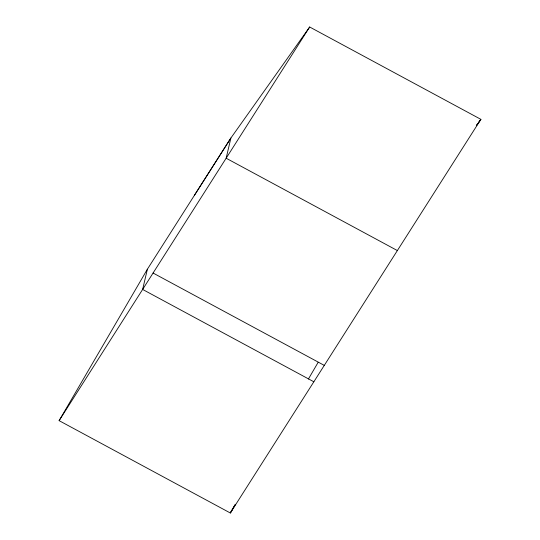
<?xml version="1.0" encoding="UTF-8"?>
<svg xmlns="http://www.w3.org/2000/svg" width="540" height="540" viewBox="0 0 540 540"><rect width="100%" height="100%" fill="white"/><g stroke="black" fill="none" stroke-linecap="round" stroke-linejoin="round"><path stroke-width="0.81" d="M147.38 269.217L59.117 420.653L230.33 513L480.884 119.347L309.67 27L230.897 138.004L147.38 269.217L142.634 289.433L313.848 381.78M234.893 504.974L230.33 513L235.42 504.265M308.401 379.039L318.161 362.293M194.359 195.406L230.897 138.004L226.152 158.22L397.366 250.567M59.117 420.653L309.67 27M476.503 125.516L480.884 119.347L478.373 122.735M476.361 125.442L477.367 124.085M153.077 273.031L324.284 365.384"/></g></svg>
